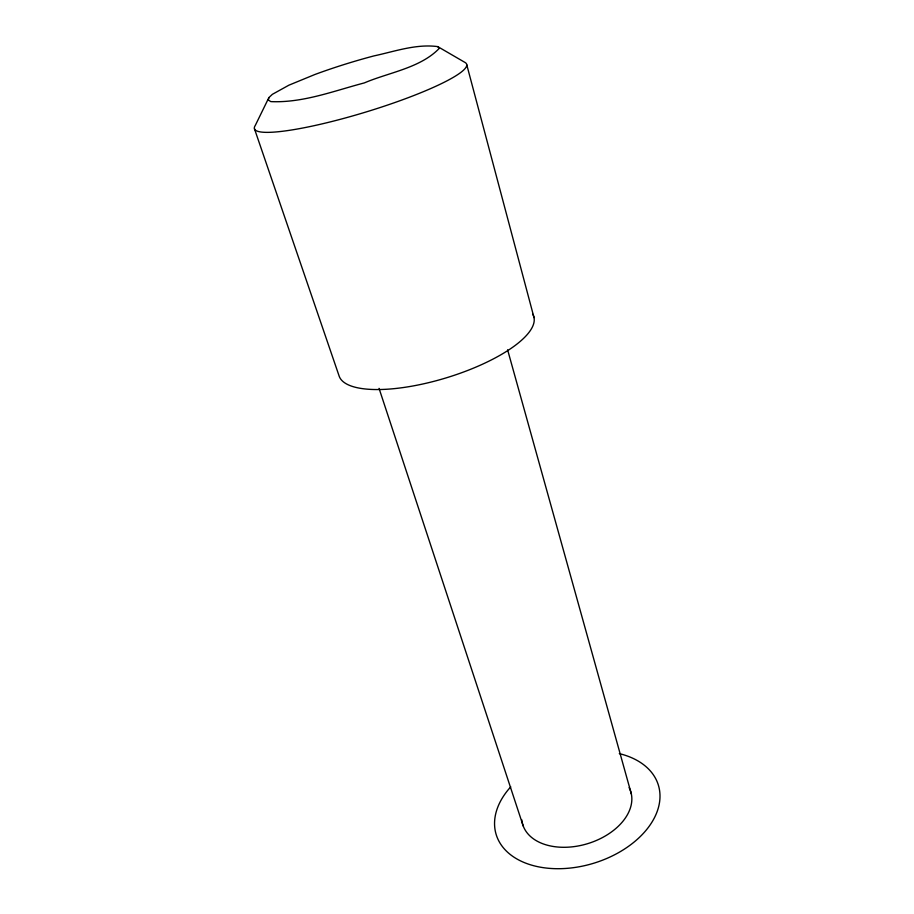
<?xml version="1.0" encoding="UTF-8"?>
<svg xmlns="http://www.w3.org/2000/svg" width="914" height="914" viewBox="0 0 914 914"><rect width="100%" height="100%" fill="white"/><g stroke="black" fill="none" stroke-linecap="round" stroke-linejoin="round"><path stroke-width="1.37" d="M268.899 97.581L268.339 100.06L270.841 101.614C302.842 103.054 333.861 90.92 364.366 82.9C388.713 72.48 420.166 68.127 439.154 48.499L437.76 46.614C416.236 43.723 394.802 51.435 373.929 55.914A89.355 11.779 -16.9 0 0 314.884 74.502L288.893 85.185L272.383 94.313L268.899 97.581L255.28 125.458A110.891 16.395 -16.9 0 0 364.138 112.559A110.891 16.395 -16.9 0 0 464.632 62.232L437.76 46.614M254.469 128.817L339.128 376.042A101.762 33.224 -16.9 0 0 450.294 376.591A101.762 33.224 -16.9 0 0 532.725 314.188M379.047 388.359L523.219 826.016M507.613 349.834L631.368 794.026M466.746 64.711L534.016 317.604M629.118 787.617A56.462 37.166 -16.9 0 1 587.291 843.771A56.462 37.166 -16.9 0 1 521.791 819.847M619.315 753.616A84.785 55.857 -16.9 0 1 647.032 829.101A84.785 55.857 -16.9 0 1 530.428 864.781A84.785 55.857 -16.9 0 1 510.755 786.828"/></g></svg>
